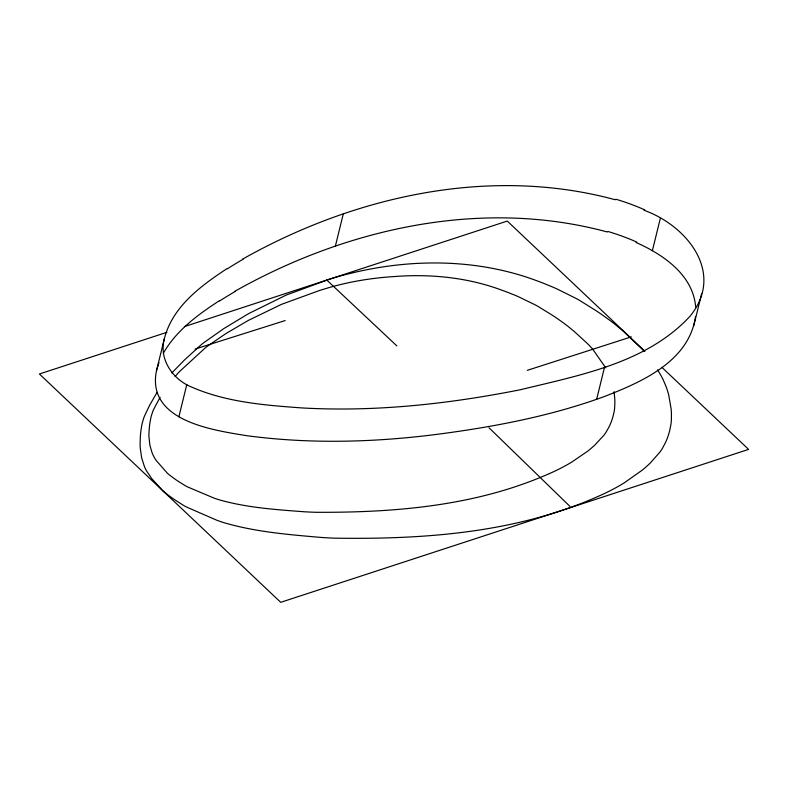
<?xml version="1.0" encoding="UTF-8"?>
<svg xmlns="http://www.w3.org/2000/svg" width="788" height="788" viewBox="0 0 788 788"><rect width="100%" height="100%" fill="white"/><g stroke="black" fill="none" stroke-linecap="round" stroke-linejoin="round"><path stroke-width="1.18" d="M695.538 316.471C689.106 361.377 641.639 382.111 604.14 396.62C550.664 416.143 494.431 426.791 438.128 434.198C374.507 442.432 309.743 444.215 246.063 435.587C211.479 429.952 146.568 420.487 156.438 370.902L164.367 338.653C172.444 306.719 200.841 285.817 226.983 268.659M164.367 338.653C158.605 359.318 173.015 379.757 191.947 387.213C226.422 402.185 264.591 405.229 301.656 407.908C374.95 412.104 448.451 403.998 520.307 389.755C579.633 375.255 646.613 363.081 689.924 316.352C725.226 273.357 687.52 225.89 644.032 210.258M178.876 416.793L186.795 384.544M335.343 246.23L343.263 213.981M596.644 399.319L604.563 367.07M652.375 250.712L660.295 218.463M693.716 325.946L701.635 293.688M156.438 370.902L158.959 362.549M163.274 353.359C176.088 330.714 197.66 314.845 219.064 300.908M160.082 397.329L153.561 409.553A123.312 73.353 13.8 0 0 152.586 412.026L151.444 415.542A112.359 66.832 13.8 0 0 150.853 417.798L149.887 423.107A321.839 191.435 13.8 0 0 149.365 427.224L148.922 433.745A133.083 79.155 13.8 0 0 148.971 437.015L149.917 445.407L152.045 452.647A91.447 54.392 13.8 0 0 153.621 456.124L155.078 458.783A42.916 25.531 13.8 0 0 156.221 460.507L167.223 473.066A32.741 19.473 13.8 0 0 168.76 474.425L173.045 477.705A134.098 79.765 13.8 0 0 178.649 481.586L185.15 485.615A42.325 25.177 13.8 0 0 187.83 487.033L213.725 497.977A71.363 42.444 13.8 0 0 220.079 500.065C247.511 507.738 276.115 509.669 304.404 511.776A278.548 165.687 13.8 0 0 315.781 512.289C394.837 512.712 476.238 506.014 549.364 473.598M157.117 392.306L149.592 405.318L144.421 416.202A140.737 83.715 13.8 0 0 143.406 419.078L142.244 423.176A129.399 76.968 13.8 0 0 141.653 425.796L140.766 431.991A374.507 222.768 13.8 0 0 140.333 436.788L140.087 444.393A156.585 93.142 13.8 0 0 140.274 448.205L141.682 458.015L144.411 466.506A110.931 65.985 13.8 0 0 146.341 470.584L151.68 478.552L162.564 490.53A40.375 24.014 13.8 0 0 164.377 492.136L169.4 496.016A166.199 98.855 13.8 0 0 174.828 499.858L183.555 505.404A51.378 30.565 13.8 0 0 186.667 507.098L216.7 520.188A84.158 50.058 13.8 0 0 224.048 522.7C255.489 531.949 288.388 534.599 320.893 537.416A310.334 184.599 13.8 0 0 333.925 538.155C423.087 539.534 515.214 533.161 597.796 496.538A302.484 179.93 13.8 0 0 611.301 490.136A321.957 191.504 13.8 0 0 624.254 482.847L642.486 469.983A272.343 161.993 13.8 0 0 650.248 463.039L660.108 451.888A129.084 76.781 13.8 0 0 662.225 448.697L665.476 442.57A170.779 101.583 13.8 0 0 667.761 436.995L668.185 435.754A204.259 121.5 13.8 0 0 669.751 430.337L670.913 424.565A142.155 84.562 13.8 0 0 671.376 420.231L671.445 414.084A250.476 148.991 13.8 0 0 671.12 408.824L668.648 394.64A185.623 110.409 13.8 0 0 665.88 386.13L663.329 380.111A140.294 83.449 13.8 0 0 660.511 374.694L657.586 369.868M175.123 376.477L176.995 374.32A218.621 130.04 13.8 0 1 179.733 371.355L205.047 348.089A124.79 74.23 13.8 0 1 207.067 346.474L225.673 333.738L245.186 322.243A156.664 93.191 13.8 0 1 248.929 320.135L281.395 304.395L319.544 290.476A249.678 148.508 13.8 0 1 324.075 289.097C343.854 282.931 364.332 279.159 384.948 277.268A381.481 226.914 13.8 0 1 395.527 276.46C431.341 273.869 467.816 277.534 501.601 290.092A210.376 125.134 13.8 0 1 506.635 291.934L515.401 295.411A85.124 50.629 13.8 0 1 519.036 297.017L534.392 304.464A75.471 44.886 13.8 0 1 537.889 306.325L552.486 315.328A207.441 123.391 13.8 0 1 558.288 319.239L563.4 322.883A148.755 88.483 13.8 0 1 568.227 326.557L573.743 331.078A107.749 64.094 13.8 0 1 575.496 332.625L587.198 343.351A99.386 59.12 13.8 0 1 590.035 346.237L591.65 348.02A68.398 40.68 13.8 0 1 593.167 349.823L605.676 367.809M242.596 259.134C354.029 196.212 489.712 165.657 615.27 199.748M234.666 291.383C346.109 228.461 481.793 197.906 607.351 231.997M166.898 332.319L39.4 373.995L280.715 602.318L748.6 449.387L661.9 367.366M184.441 326.587L507.285 221.064L644.919 351.3M527.3 370.34L631.306 336.87M195.089 349.064L285.197 320.549M636.113 242.507C663.112 254.465 693.026 274.805 695.676 306.965M326.803 280.085L396.876 345.922M489.023 427.776L570.01 506.457M614.059 391.646L614.748 398.383A212.691 126.513 13.8 0 1 614.876 402.885L614.63 408.154A122.317 72.762 13.8 0 1 614.098 411.868L612.916 416.832A178.196 105.996 13.8 0 1 611.38 421.481L610.976 422.545A150.232 89.359 13.8 0 1 608.809 427.342L606.336 431.735A116.003 68.999 13.8 0 1 603.825 435.38L594.861 445.023A247.501 147.218 13.8 0 1 587.868 451.051L571.527 462.241A286.694 170.533 13.8 0 1 549.384 473.608M607.991 231.485A214.415 109.089 -3.9 0 1 636.803 242.113M219.497 301.026A616.876 258.671 -0.4 0 1 235.119 291.521M615.911 199.236A214.415 109.089 -3.9 0 1 644.722 209.864M227.417 268.777A616.876 258.671 -0.4 0 1 243.039 259.272M643.944 351.152A84.188 50.077 13.8 0 0 642.722 349.744L623.653 331.561A132.867 79.036 13.8 0 0 621.574 329.739L614.226 323.701A181.398 107.897 13.8 0 0 609.439 320.046L602.13 314.806A250.16 148.804 13.8 0 0 596.664 311.083L579.613 300.405A91.664 54.52 13.8 0 0 575.545 298.179L557.697 289.294A102.263 60.824 13.8 0 0 553.471 287.374L543.326 283.217A249.766 148.568 13.8 0 0 537.495 281.001C472.879 256.652 400.274 258.365 334.545 277.652A270.077 160.653 13.8 0 0 329.414 279.218L286.369 294.998L249.885 312.974A170.366 101.337 13.8 0 0 245.689 315.387L223.831 328.576L203.077 343.213A136.974 81.469 13.8 0 0 200.841 345.075L184.372 360.067L172.818 371.926A242.507 144.253 13.8 0 0 171.843 373.01"/></g></svg>
